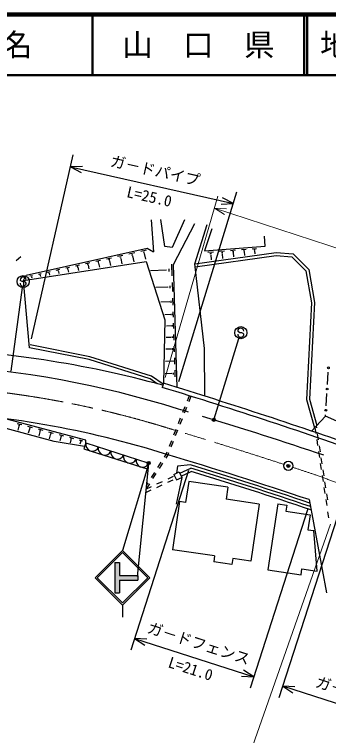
# Model space of a CAD drawing. Units: millimetres, scale not verified. Extents: x 40000 to 680000, y 20000 to 380000.
# Drawn here: x 320170 to 371763, y 261380 to 380000 of the extents above; entities that cross this region are included whole.
import ezdxf
from ezdxf.enums import TextEntityAlignment as Align

# ---------------------------------------------------------------- set-up
doc = ezdxf.new("R2010")
doc.units = ezdxf.units.MM
doc.header["$LTSCALE"] = 1000
doc.header["$PDMODE"] = 32
doc.header["$PDSIZE"] = 500
doc.linetypes.add('CHAIN', pattern=[18.5, 12, -1.5, 3.5, -1.5])
for name, color, linetype, lineweight in [('M-BGD', 7, 'Continuous', 25), ('M-BMK', 2, 'CHAIN', 13), ('M-BMK-SRVR', 3, 'Continuous', 25), ('M-STR-HTXT', 7, 'Continuous', 13), ('M-STR-STRC', 7, 'Continuous', 25), ('M-TTL', 2, 'Continuous', 140), ('M-TTL-LINE', 7, 'Continuous', 50)]:
    doc.layers.add(name, color=color, linetype=linetype, lineweight=lineweight)
doc.layers.add('M-TTL-TXT', color=7, linetype='Continuous')
doc.styles.add('@ＭＳ ゴシック', font='')
doc.styles.add('ＭＳ ゴシック', font='')
doc.styles.get('@ＭＳ ゴシック').set_extended_font_data('@MS Gothic')
doc.styles.get('ＭＳ ゴシック').set_extended_font_data('MS Gothic')

msp = doc.modelspace()

# ---------------------------------------------------------------- hatches: boundary and pattern name
at = {"layer": 'M-STR-STRC'}
msp.add_hatch(color=256, dxfattribs=at).paths.add_polyline_path([(336664, 289839), (337414, 289839), (337414, 287714), (340414, 287714), (340414, 286964), (337414, 286964), (337414, 284839), (336664, 284839)])

# ---------------------------------------------------------------- linework, layer by layer
at = {"layer": 'M-BGD'}
for p, q in [((342620, 346226), (343006, 340969)), ((344858, 341825), (344224, 346264)), ((348103, 346226), (346089, 341639)), ((346275, 338879), (349781, 345630)), ((349802, 338992), (351809, 345470)), ((352615, 344722), (351382, 341108)), ((361363, 341883), (361248, 343517)), ((346089, 341639), (344858, 341825)), ((351382, 341108), (361363, 341883)), ((322109, 337102), (341978, 341564)), ((338971, 340633), (339919, 340845)), ((339380, 340475), (339617, 340529)), ((340909, 341068), (341856, 341280)), ((341317, 340911), (341554, 340964)), ((341459, 340694), (341519, 340707)), ((341489, 340700), (341706, 339736)), ((341978, 341564), (343006, 340969)), ((349802, 338992), (363151, 340821)), ((351923, 340900), (352847, 340971)), ((352287, 340695), (352518, 340713)), ((352392, 340471), (352450, 340475)), ((352421, 340473), (352488, 339612)), ((353831, 341048), (354699, 341115)), ((354173, 340856), (354390, 340873)), ((354271, 340645), (354326, 340649)), ((354299, 340647), (354359, 339868)), ((355683, 341191), (356497, 341254)), ((356004, 341011), (356208, 341027)), ((356096, 340814), (356147, 340818)), ((356122, 340816), (356176, 340117)), ((357482, 341331), (358243, 341390)), ((357783, 341163), (357973, 341177)), ((357869, 340978), (357916, 340982)), ((357892, 340980), (357941, 340359)), ((359229, 341466), (359939, 341521)), ((359509, 341310), (359687, 341323)), ((359590, 341137), (359634, 341141)), ((359612, 341139), (359654, 340594)), ((363151, 340821), (365971, 340618)), ((365971, 340618), (368499, 338052)), ((320465, 339523), (321224, 340174)), ((321636, 336210), (341781, 339363)), ((333523, 339409), (334291, 339582)), ((333854, 339282), (334046, 339325)), ((335280, 339804), (336106, 339989)), ((335636, 339667), (335843, 339713)), ((335760, 339477), (335811, 339489)), ((335786, 339483), (335960, 338705)), ((337095, 340211), (337981, 340410)), ((337477, 340064), (337699, 340114)), ((337610, 339862), (337665, 339874)), ((337638, 339868), (337833, 338998)), ((339522, 340259), (339581, 340272)), ((339551, 340265), (339768, 339301)), ((341781, 339363), (344895, 329740)), ((349859, 338495), (363167, 340319)), ((363167, 340319), (365747, 340133)), ((365747, 340133), (368032, 337813)), ((327046, 337954), (327601, 338079)), ((328586, 338300), (329192, 338437)), ((328847, 338200), (328999, 338234)), ((328938, 338061), (328976, 338070)), ((330178, 338658), (330837, 338806)), ((330462, 338549), (330627, 338586)), ((330561, 338398), (330602, 338407)), ((330581, 338403), (330698, 337881)), ((331823, 339027), (332536, 339187)), ((332130, 338909), (332308, 338949)), ((332237, 338746), (332282, 338756)), ((332259, 338751), (332395, 338147)), ((333970, 339106), (334018, 339117)), ((333994, 339111), (334149, 338421)), ((345590, 337707), (345576, 338177)), ((346081, 337017), (346024, 338895)), ((346887, 318638), (346275, 338879)), ((351409, 325031), (349802, 338992)), ((321636, 336210), (322109, 337102)), ((322717, 336982), (323130, 337075)), ((322895, 336914), (322998, 336937)), ((324112, 337296), (324572, 337399)), ((324310, 337220), (324425, 337245)), ((324379, 337114), (324408, 337121)), ((324394, 337118), (324442, 336902)), ((325555, 337620), (326062, 337733)), ((325773, 337536), (325900, 337564)), ((325849, 337420), (325881, 337427)), ((325865, 337423), (325930, 337134)), ((327285, 337862), (327424, 337894)), ((327368, 337735), (327403, 337743)), ((327386, 337739), (327468, 337375)), ((328957, 338065), (329056, 337624)), ((345114, 337928), (342523, 337849)), ((345115, 337869), (345112, 337986)), ((368032, 337813), (368936, 332560)), ((368499, 338052), (369439, 332590)), ((322667, 325174), (321636, 336210)), ((322957, 336819), (322983, 336825)), ((322970, 336822), (323002, 336676)), ((346160, 334409), (346115, 335908)), ((345388, 335136), (343420, 335076)), ((345389, 335089), (345386, 335183)), ((345768, 334960), (345757, 335335)), ((346228, 332152), (346193, 333324)), ((345625, 332721), (344197, 332677)), ((345626, 332684), (345624, 332757)), ((345922, 332583), (345913, 332876)), ((368936, 332560), (368135, 316657)), ((369439, 332590), (368638, 316713)), ((346287, 330200), (346261, 331088)), ((345830, 330631), (344868, 330602)), ((345831, 330603), (345829, 330659)), ((346055, 330527), (346049, 330749)), ((344895, 329740), (344637, 319331)), ((345897, 328766), (345120, 328742)), ((345898, 328739), (345896, 328793)), ((346117, 328664), (346110, 328881)), ((346344, 328346), (346317, 329213)), ((345928, 326885), (345073, 326859)), ((345928, 326856), (345927, 326914)), ((346161, 326777), (346154, 327007)), ((346401, 326439), (346373, 327359)), ((332452, 323219), (322667, 325174)), ((332577, 323704), (322765, 325664)), ((346206, 324837), (346199, 325081)), ((346461, 324479), (346431, 325453)), ((351439, 317213), (351409, 325031)), ((345959, 324951), (345025, 324923)), ((345960, 324921), (345958, 324982)), ((342448, 320054), (332452, 323219)), ((342672, 320508), (332577, 323704)), ((345991, 322964), (344976, 322933)), ((345992, 322932), (345990, 322996)), ((346253, 322843), (346245, 323100)), ((346521, 322465), (346490, 323494)), ((346584, 320394), (346551, 321480)), ((344589, 319166), (342672, 320508)), ((346025, 320921), (344925, 320888)), ((346026, 320887), (346024, 320955)), ((346300, 320793), (346292, 321065)), ((371571, 319133), (371688, 321130)), ((343589, 319255), (342448, 320054)), ((344637, 319331), (344442, 318659)), ((348875, 317286), (348516, 316376)), ((349162, 317196), (348795, 316266)), ((371367, 315639), (371484, 317636)), ((368135, 316657), (369443, 311979)), ((368638, 316713), (369844, 312400)), ((348149, 315446), (347781, 314516)), ((348428, 315336), (348060, 314405)), ((326698, 309734), (312650, 313541)), ((331894, 309976), (318680, 313506)), ((347414, 313585), (347047, 312655)), ((347693, 313475), (347326, 312545)), ((368955, 311466), (371265, 313892)), ((371265, 313892), (371280, 314142)), ((381330, 309411), (371265, 313892)), ((320624, 312728), (321373, 312528)), ((320899, 312253), (320727, 311611)), ((320855, 312465), (321042, 312415)), ((320875, 312259), (320922, 312247)), ((322340, 312269), (323092, 312068)), ((322572, 312006), (322760, 311956)), ((369513, 312052), (369662, 311063)), ((369822, 312014), (369775, 312327)), ((322616, 311793), (322443, 311146)), ((322592, 311799), (322639, 311786)), ((324059, 311810), (324815, 311608)), ((324336, 311332), (324162, 310680)), ((324292, 311546), (324481, 311495)), ((324312, 311338), (324360, 311325)), ((325781, 311350), (326540, 311147)), ((326059, 310870), (325884, 310214)), ((326015, 311084), (326205, 311034)), ((326036, 310876), (326083, 310863)), ((327507, 310889), (328244, 310692)), ((346680, 311725), (346312, 310795)), ((346959, 311615), (346591, 310685)), ((370121, 310037), (369972, 311025)), ((331703, 308913), (326698, 309734)), ((327777, 310422), (327620, 309835)), ((327734, 310631), (327918, 310582)), ((327754, 310428), (327800, 310416)), ((329192, 310439), (329846, 310264)), ((329432, 310024), (329307, 309558)), ((329394, 310210), (329557, 310166)), ((329411, 310030), (329452, 310019)), ((330796, 310010), (331372, 309857)), ((331007, 309646), (330913, 309295)), ((330974, 309809), (331117, 309770)), ((330989, 309651), (331025, 309641)), ((331899, 309523), (331894, 309976)), ((345945, 309865), (345578, 308935)), ((346224, 309755), (345857, 308825)), ((369812, 310074), (369962, 309086)), ((331899, 309523), (331594, 308571)), ((331594, 308571), (342120, 305190)), ((331899, 309523), (342081, 306252)), ((370421, 308059), (370271, 309048)), ((345093, 307706), (344759, 307181)), ((345362, 307570), (345013, 307020)), ((345211, 308005), (345093, 307706)), ((345490, 307894), (345362, 307570)), ((370111, 308097), (370261, 307108)), ((342209, 306057), (340315, 287533)), ((344224, 306337), (343688, 305492)), ((344477, 306176), (343941, 305332)), ((370411, 306119), (370561, 305131)), ((370720, 306082), (370570, 307070)), ((346958, 305711), (346799, 304545)), ((349089, 305915), (346958, 305711)), ((347358, 304529), (349164, 305369)), ((371019, 304104), (370870, 305093)), ((343152, 304648), (342616, 303804)), ((343405, 304487), (342869, 303643)), ((345396, 303617), (346302, 304038)), ((346346, 304334), (347253, 304756)), ((346346, 304334), (346768, 303428)), ((347674, 303849), (346749, 299444)), ((346768, 303428), (347674, 303849)), ((347253, 304756), (347674, 303849)), ((347569, 304076), (349201, 304835)), ((370710, 304142), (370860, 303153)), ((342333, 302799), (341798, 301954)), ((342080, 302959), (341856, 302606)), ((343542, 302203), (344448, 302625)), ((343582, 302773), (344489, 303195)), ((345355, 303046), (346262, 303468)), ((348805, 303186), (348291, 299724)), ((355234, 302233), (348805, 303186)), ((371319, 302127), (371169, 303115)), ((341728, 301359), (342635, 301781)), ((341769, 301930), (342675, 302351)), ((355234, 302233), (354941, 300254)), ((371010, 302164), (371159, 301176)), ((360381, 299447), (354941, 300254)), ((368562, 300186), (371433, 284871)), ((371309, 300187), (371459, 299198)), ((371618, 300149), (371468, 301138)), ((347302, 299871), (346128, 291958)), ((348291, 299724), (347302, 299871)), ((360381, 299447), (358988, 290050)), ((363422, 299502), (361808, 288621)), ((363422, 299502), (364906, 299282)), ((364906, 299282), (364759, 298293)), ((364759, 298293), (368716, 297706)), ((371608, 298210), (371758, 297221)), ((368716, 297706), (368349, 295233)), ((368349, 295233), (369338, 295086)), ((369869, 288436), (369338, 295086)), ((353053, 290931), (346128, 291958)), ((353053, 290931), (352906, 289941)), ((355873, 289501), (352906, 289941)), ((356020, 290490), (355873, 289501)), ((358988, 290050), (356020, 290490)), ((361808, 288621), (367249, 287814)), ((367249, 287814), (367396, 288803)), ((367396, 288803), (369869, 288436))]:
    msp.add_line(p, q, dxfattribs=at)
for centre in [(371731, 321879), (371528, 318385), (371324, 314891)]:
    msp.add_circle(centre, 150, dxfattribs=at)
for centre, radius, start, end in [((300160, 158792), 166237, 74.51635, 88.30548), ((298101, 159103), 163500, 72.55967, 100.44781), ((96769, -488600), 845099, 70.54648, 72.94434), ((96769, -488600), 844399, 70.42059, 72.94362), ((298306, 159069), 155775, 72.48689, 87.66785), ((125498, -423399), 771019, 73.16977, 73.29649), ((125498, -423399), 771019, 71.43194, 72.988), ((332958, 309272), 1088, 166.64032, 337.73869), ((335023, 308609), 1088, 166.64032, 337.73869), ((337087, 307945), 1088, 166.64032, 337.73869), ((339152, 307282), 1088, 166.64032, 337.73869), ((125498, -423399), 763319, 71.43194, 73.27359), ((341217, 306619), 1088, 166.64032, 329.83091), ((125498, -423399), 762819, 71.41097, 72.95564), ((125498, -423399), 762319, 71.38996, 72.93826), ((125498, -423399), 761819, 71.36892, 72.92383)]:
    msp.add_arc(centre, radius, start, end, dxfattribs=at)
at = {"layer": 'M-BMK'}
for centre, radius, start, end in [((298101, 159103), 160000, 72.55165, 100.93081), ((125498, -423399), 767519, 71.86118, 73.29818), ((125498, -423399), 767519, 71.43194, 71.74921), ((548548, 786391), 514252, 249.672, 259.25372)]:
    msp.add_arc(centre, radius, start, end, dxfattribs=at)
at = {"layer": 'M-BMK-SRVR'}
msp.add_circle((365155, 305744), 750, dxfattribs=at)
msp.add_point((365155, 305744), dxfattribs=at)
at = {"layer": 'M-STR-HTXT'}
for p, q in [((344916, 320292), (353567, 350080)), ((402440, 331893), (353009, 348159)), ((355006, 348047), (353009, 348159)), ((353009, 348159), (354683, 347063)), ((358676, 257879), (372069, 296172))]:
    msp.add_line(p, q, dxfattribs=at)
at = {"layer": 'M-STR-STRC'}
for p, q in [((322985, 326640), (329805, 356880)), ((331363, 355009), (329365, 354929)), ((329365, 354929), (356139, 348891)), ((329365, 354929), (331135, 353999)), ((347180, 319594), (356724, 350804)), ((354141, 348811), (356139, 348891)), ((356139, 348891), (354368, 349821)), ((321205, 336189), (321105, 336307)), ((321450, 336050), (321205, 336189)), ((321751, 336048), (321450, 336050)), ((321996, 335936), (321751, 336048)), ((322102, 335800), (321996, 335936)), ((319645, 321328), (321469, 335058)), ((356946, 327790), (356847, 327908)), ((357191, 327651), (356946, 327790)), ((357492, 327648), (357191, 327651)), ((357737, 327537), (357492, 327648)), ((357843, 327400), (357737, 327537)), ((352961, 313460), (357047, 326694)), ((342224, 306207), (337914, 291839)), ((348783, 304963), (339298, 275450)), ((368362, 298671), (358877, 269158)), ((373137, 297100), (363617, 267598)), ((333414, 287339), (337914, 291839)), ((342414, 287339), (337914, 291839)), ((333768, 287339), (337914, 291485)), ((342061, 287339), (337914, 291485)), ((336664, 289839), (336664, 284839)), ((336664, 289839), (337414, 289839)), ((337414, 289839), (337414, 287714)), ((333415, 287339), (337914, 282839)), ((333768, 287339), (337914, 283193)), ((337414, 287714), (340414, 287714)), ((337914, 282839), (342414, 287339)), ((337914, 283193), (342061, 287339)), ((340414, 287714), (340414, 286964)), ((337414, 286964), (340414, 286964)), ((337414, 286964), (337414, 284839)), ((336664, 284839), (337414, 284839)), ((337915, 282839), (337915, 280839)), ((339910, 277354), (359489, 271062)), ((341908, 277256), (339910, 277354)), ((339910, 277354), (341591, 276270)), ((359489, 271062), (357808, 272146)), ((357491, 271160), (359489, 271062)), ((388481, 261676), (364231, 269501)), ((366229, 269401), (364231, 269501)), ((364231, 269501), (365911, 268415))]:
    msp.add_line(p, q, dxfattribs=at)
for centre, radius in [((321600, 336049), 1000), ((357342, 327650), 1000), ((352917, 313317), 150), ((352917, 313317), 120), ((352917, 313317), 90), ((352917, 313317), 60), ((352917, 313317), 30), ((342224, 306207), 150), ((342224, 306207), 120), ((342224, 306207), 90), ((342224, 306207), 60), ((342224, 306207), 30)]:
    msp.add_circle(centre, radius, dxfattribs=at)
for centre, start, end in [((321602, 335804), 179.55488, 359.55488), ((321605, 336304), 359.55488, 179.55488), ((357343, 327404), 179.55488, 359.55488), ((357347, 327904), 359.55488, 179.55488)]:
    msp.add_arc(centre, 500, start, end, dxfattribs=at)
for p in [(352917, 313317), (342224, 306207)]:
    msp.add_point(p, dxfattribs=at)
at = {"layer": 'M-TTL'}
msp.add_line((680000, 380000), (40000, 380000), dxfattribs=at)
at = {"layer": 'M-TTL-LINE'}
for p, q in [((333000, 380000), (333000, 370000)), ((367750, 380000), (367750, 370000)), ((368250, 380000), (368250, 370000)), ((40000, 370000), (680000, 370000))]:
    msp.add_line(p, q, dxfattribs=at)

# ---------------------------------------------------------------- texts
at = {"layer": 'M-STR-STRC', "style": 'ＭＳ ゴシック'}
for s, rotation, p in [('ガ－ドパイプ', 347.291, (342972, 352886)), ('ガ－ドフェンス', 342.183, (350005, 275160)), ('ガ－ドレ－ル', 342.116, (376434, 266614))]:
    msp.add_text(s, height=1833, rotation=rotation, dxfattribs=at).set_placement(p, align=Align.BOTTOM_CENTER)
at = {"layer": 'M-STR-STRC', "style": '@ＭＳ ゴシック'}
for s, rotation, p in [('L=25.0', 347.291, (342532, 350935)), ('L=21.0', 342.183, (349393, 273256))]:
    msp.add_text(s, height=1833, rotation=rotation, dxfattribs=at).set_placement(p, align=Align.TOP_CENTER)
at = {"layer": 'M-TTL-TXT', "style": 'ＭＳ ゴシック'}
for s, p in [('県\u3000名', (315625, 375000)), ('山\u3000口\u3000県', (350375, 375000))]:
    msp.add_text(s, height=3666, dxfattribs=at).set_placement(p, align=Align.MIDDLE_CENTER)
msp.add_text('地 名', height=3666, dxfattribs=at).set_placement((370380, 375000), align=Align.MIDDLE_LEFT)

doc.saveas('drawing.dxf')
